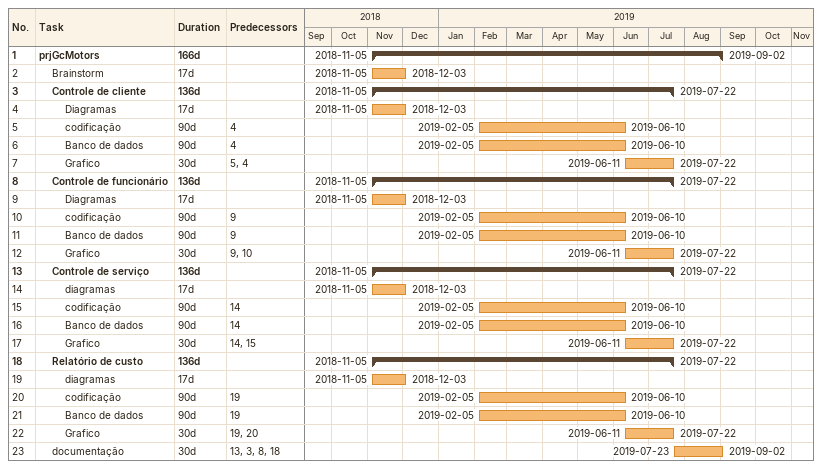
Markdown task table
| ID | Level | Task | Duration | Start | Finish | Predecessors |
|---|---|---|---|---|---|---|
| 1 | 1 | **prjGcMotors** | 166d | 2018-11-05 | 2019-09-02 |  |
| 2 | 2 | Brainstorm | 17d | 2018-11-05 | 2018-12-03 |  |
| 3 | 2 | **Controle de cliente** | 136d | 2018-11-05 | 2019-07-22 |  |
| 4 | 3 | Diagramas | 17d | 2018-11-05 | 2018-12-03 |  |
| 5 | 3 | codificação | 90d | 2019-02-05 | 2019-06-10 | 4 |
| 6 | 3 | Banco de dados | 90d | 2019-02-05 | 2019-06-10 | 4 |
| 7 | 3 | Grafico | 30d | 2019-06-11 | 2019-07-22 | 5, 4 |
| 8 | 2 | **Controle de funcionário** | 136d | 2018-11-05 | 2019-07-22 |  |
| 9 | 3 | Diagramas | 17d | 2018-11-05 | 2018-12-03 |  |
| 10 | 3 | codificação | 90d | 2019-02-05 | 2019-06-10 | 9 |
| 11 | 3 | Banco de dados | 90d | 2019-02-05 | 2019-06-10 | 9 |
| 12 | 3 | Grafico | 30d | 2019-06-11 | 2019-07-22 | 9, 10 |
| 13 | 2 | **Controle de serviço** | 136d | 2018-11-05 | 2019-07-22 |  |
| 14 | 3 | diagramas | 17d | 2018-11-05 | 2018-12-03 |  |
| 15 | 3 | codificação | 90d | 2019-02-05 | 2019-06-10 | 14 |
| 16 | 3 | Banco de dados | 90d | 2019-02-05 | 2019-06-10 | 14 |
| 17 | 3 | Grafico | 30d | 2019-06-11 | 2019-07-22 | 14, 15 |
| 18 | 2 | **Relatório de custo** | 136d | 2018-11-05 | 2019-07-22 |  |
| 19 | 3 | diagramas | 17d | 2018-11-05 | 2018-12-03 |  |
| 20 | 3 | codificação | 90d | 2019-02-05 | 2019-06-10 | 19 |
| 21 | 3 | Banco de dados | 90d | 2019-02-05 | 2019-06-10 | 19 |
| 22 | 3 | Grafico | 30d | 2019-06-11 | 2019-07-22 | 19, 20 |
| 23 | 2 | documentação | 30d | 2019-07-23 | 2019-09-02 | 13, 3, 8, 18 |
